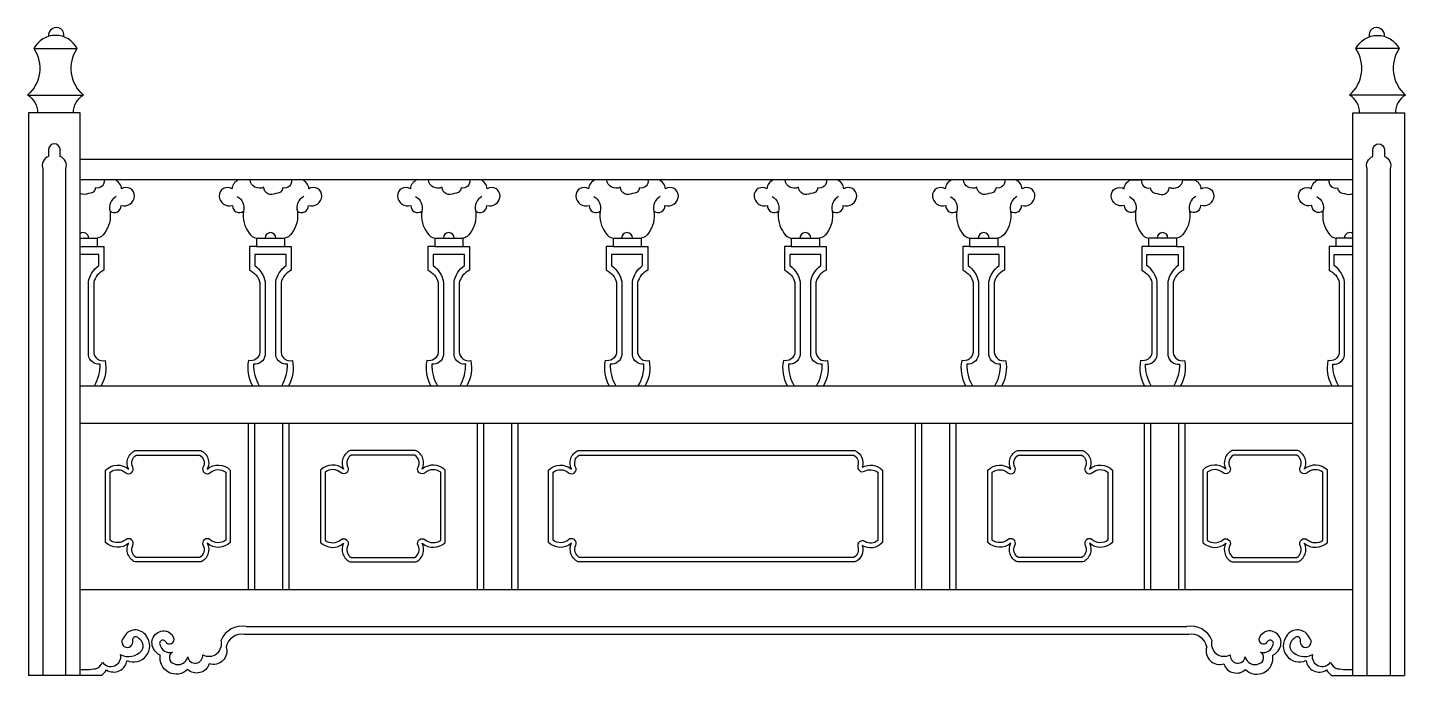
# Model space of a CAD drawing. Header units: metres. Extents: x 188 to 2591, y 5457 to 6586.
import ezdxf

# ---------------------------------------------------------------- set-up
doc = ezdxf.new("R2010")
doc.units = ezdxf.units.M
for name, color, linetype in [('3', 3, 'Continuous'), ('4', 4, 'Continuous'), ('7', 7, 'Continuous')]:
    doc.layers.add(name, color=color, linetype=linetype)

msp = doc.modelspace()

# ---------------------------------------------------------------- linework, layer by layer
at = {"layer": '3'}
for p, q in [((198.96, 6549.57), (274.43, 6549.57)), ((2580.29, 6549.57), (2504.82, 6549.57)), ((187.95, 6468.61), (285.44, 6468.61)), ((2591.3, 6468.61), (2493.82, 6468.61)), ((572.54, 5896.62), (572.54, 5606.62)), ((643.59, 5896.62), (643.59, 5606.62)), ((971.97, 5896.62), (971.97, 5606.62)), ((1043.03, 5896.62), (1043.03, 5606.62)), ((1736.23, 5896.62), (1736.23, 5606.62)), ((1807.28, 5896.62), (1807.28, 5606.62)), ((2135.66, 5896.62), (2135.66, 5606.62)), ((2206.71, 5896.62), (2206.71, 5606.62)), ((569.02, 5541.97), (2210.23, 5541.97))]:
    msp.add_line(p, q, dxfattribs=at)
for points in [[(254.63, 5456.62), (254.63, 6339.74, 0.42), (244.63, 6361.58), (244.63, 6374.26, 0.92), (224.63, 6374.26), (224.63, 6361.58, 0.42), (214.63, 6339.74), (214.63, 5456.62)], [(2524.63, 5456.62), (2524.63, 6339.74, -0.42), (2534.63, 6361.58), (2534.63, 6374.26, -0.92), (2554.63, 6374.26), (2554.63, 6361.58, -0.42), (2564.63, 6339.74), (2564.63, 5456.62)], [(304.48, 5961.62, 0.14), (314.38, 5999.6, -0.4), (294.11, 6014.78), (294.11, 6142.82, -0.2), (312.06, 6171.22), (312.06, 6190.68), (300.21, 6190.68), (279.63, 6190.68)], [(631.24, 5961.62, 0.14), (641.15, 5999.6, -0.4), (620.88, 6014.78), (620.88, 6142.82, -0.2), (638.82, 6171.22), (638.82, 6190.68), (626.98, 6190.68), (584.47, 6190.68), (584.47, 6171.22, -0.2), (602.41, 6142.82), (602.41, 6014.78, -0.4), (582.15, 5999.6, 0.14), (592.05, 5961.62)], [(942.24, 5961.62, 0.14), (952.15, 5999.6, -0.4), (931.88, 6014.78), (931.88, 6142.82, -0.2), (949.82, 6171.22), (949.82, 6190.68), (937.98, 6190.68), (895.47, 6190.68), (895.47, 6171.22, -0.2), (913.41, 6142.82), (913.41, 6014.78, -0.4), (893.15, 5999.6, 0.14), (903.05, 5961.62)], [(1253.24, 5961.62, 0.14), (1263.15, 5999.6, -0.4), (1242.88, 6014.78), (1242.88, 6142.82, -0.2), (1260.82, 6171.22), (1260.82, 6190.68), (1248.98, 6190.68), (1206.47, 6190.68), (1206.47, 6171.22, -0.2), (1224.41, 6142.82), (1224.41, 6014.78, -0.4), (1204.15, 5999.6, 0.14), (1214.05, 5961.62)], [(1564.24, 5961.62, 0.14), (1574.15, 5999.6, -0.4), (1553.88, 6014.78), (1553.88, 6142.82, -0.2), (1571.82, 6171.22), (1571.82, 6190.68), (1559.98, 6190.68), (1517.47, 6190.68), (1517.47, 6171.22, -0.2), (1535.41, 6142.82), (1535.41, 6014.78, -0.4), (1515.15, 5999.6, 0.14), (1525.05, 5961.62)], [(1875.24, 5961.62, 0.14), (1885.15, 5999.6, -0.4), (1864.88, 6014.78), (1864.88, 6142.82, -0.2), (1882.82, 6171.22), (1882.82, 6190.68), (1870.98, 6190.68), (1828.47, 6190.68), (1828.47, 6171.22, -0.2), (1846.41, 6142.82), (1846.41, 6014.78, -0.4), (1826.15, 5999.6, 0.14), (1836.05, 5961.62)], [(2148.01, 5961.62, -0.14), (2138.11, 5999.6, 0.4), (2158.37, 6014.78), (2158.37, 6142.82, 0.2), (2140.43, 6171.22), (2140.43, 6190.68), (2152.27, 6190.68), (2194.79, 6190.68), (2194.79, 6171.22, 0.2), (2176.84, 6142.82), (2176.84, 6014.78, 0.4), (2197.11, 5999.6, -0.14), (2187.2, 5961.62)], [(2474.78, 5961.62, -0.14), (2464.87, 5999.6, 0.4), (2485.14, 6014.78), (2485.14, 6142.82, 0.2), (2467.2, 6171.22), (2467.2, 6190.68), (2479.04, 6190.68), (2499.63, 6190.68)], [(501.28, 5687.02, -0.43), (489.91, 5654.43), (375.68, 5654.43, -0.43), (364.32, 5687.02, -0.38), (324.01, 5688.62), (324.01, 5814.62, -0.39), (364.32, 5816.22, -0.43), (375.68, 5848.8), (489.91, 5848.8, -0.43), (501.27, 5816.2, -0.4), (541.58, 5814.62), (541.58, 5688.62, -0.39), (501.28, 5687.02)], [(739.3, 5687.02, 0.43), (750.67, 5654.43), (864.89, 5654.43, 0.43), (876.26, 5687.02, 0.38), (916.57, 5688.62), (916.57, 5814.62, 0.39), (876.26, 5816.22, 0.43), (864.89, 5848.8), (750.67, 5848.8, 0.43), (739.31, 5816.2, 0.4), (699, 5814.62), (699, 5688.62, 0.39), (739.3, 5687.02)], [(1643.9, 5819.8, -0.33), (1678.9, 5814.62), (1678.9, 5688.62, -0.38), (1643.91, 5683.42, -0.38), (1631.06, 5654.43), (1148.19, 5654.43, -0.41), (1136.82, 5687.02, -0.39), (1096.51, 5688.62), (1096.51, 5814.62, -0.39), (1136.83, 5816.2, -0.43), (1148.19, 5848.8), (1631.06, 5848.8, -0.38), (1643.9, 5819.8)], [(2039.95, 5687.02, -0.43), (2028.58, 5654.43), (1914.36, 5654.43, -0.43), (1902.99, 5687.02, -0.38), (1862.68, 5688.62), (1862.68, 5814.62, -0.39), (1902.99, 5816.22, -0.43), (1914.36, 5848.8), (2028.58, 5848.8, -0.43), (2039.94, 5816.2, -0.4), (2080.25, 5814.62), (2080.25, 5688.62, -0.39), (2039.95, 5687.02)], [(2277.98, 5687.02, 0.43), (2289.34, 5654.43), (2403.57, 5654.43, 0.43), (2414.93, 5687.02, 0.38), (2455.24, 5688.62), (2455.24, 5814.62, 0.39), (2414.93, 5816.22, 0.43), (2403.57, 5848.8), (2289.34, 5848.8, 0.43), (2277.98, 5816.2, 0.4), (2237.67, 5814.62), (2237.67, 5688.62, 0.39), (2277.98, 5687.02)]]:
    msp.add_lwpolyline(points, format="xyb", dxfattribs=at)
for points in [[(494.15, 5683.39, -0.4), (487.98, 5662.43), (377.61, 5662.43, -0.4), (371.45, 5683.39, 0.81), (359.23, 5693.19, -0.34), (332.01, 5692.33), (332.01, 5810.97, -0.35), (359.15, 5810.11, 0.82), (371.45, 5819.85, -0.4), (377.61, 5840.8), (487.98, 5840.8, -0.4), (494.14, 5819.84, 0.82), (506.51, 5810.16, -0.36), (533.58, 5811.03), (533.58, 5692.26, -0.35), (506.44, 5693.12, 0.82)], [(746.43, 5683.39, 0.4), (752.6, 5662.43), (862.96, 5662.43, 0.4), (869.13, 5683.39, -0.81), (881.35, 5693.19, 0.34), (908.57, 5692.33), (908.57, 5810.97, 0.35), (881.43, 5810.11, -0.82), (869.13, 5819.85, 0.4), (862.97, 5840.8), (752.6, 5840.8, 0.4), (746.44, 5819.84, -0.82), (734.06, 5810.16, 0.36), (707, 5811.03), (707, 5692.26, 0.35), (734.14, 5693.12, -0.82)], [(1647.64, 5812.73, -0.29), (1670.9, 5810.97), (1670.9, 5691.86, -0.34), (1648.24, 5690.15, 0.7), (1636.28, 5681, -0.35), (1629.14, 5662.43), (1150.21, 5662.43, -0.38), (1144.03, 5683.55, 0.81), (1131.65, 5693.12, -0.35), (1104.51, 5692.26), (1104.51, 5810.97, -0.35), (1131.66, 5810.09, 0.82), (1143.96, 5819.83, -0.4), (1150.12, 5840.8), (1629.14, 5840.8, -0.35), (1636.28, 5822.23, 0.67)], [(2032.82, 5683.39, -0.4), (2026.65, 5662.43), (1916.29, 5662.43, -0.4), (1910.12, 5683.39, 0.81), (1897.91, 5693.19, -0.34), (1870.68, 5692.33), (1870.68, 5810.97, -0.35), (1897.83, 5810.11, 0.82), (1910.12, 5819.85, -0.4), (1916.29, 5840.8), (2026.65, 5840.8, -0.4), (2032.81, 5819.84, 0.82), (2045.19, 5810.16, -0.36), (2072.25, 5811.03), (2072.25, 5692.26, -0.35), (2045.11, 5693.12, 0.82)], [(2285.11, 5683.39, 0.4), (2291.27, 5662.43), (2401.64, 5662.43, 0.4), (2407.8, 5683.39, -0.81), (2420.02, 5693.19, 0.34), (2447.24, 5692.33), (2447.24, 5810.97, 0.35), (2420.1, 5810.11, -0.82), (2407.8, 5819.85, 0.4), (2401.64, 5840.8), (2291.27, 5840.8, 0.4), (2285.11, 5819.84, -0.82), (2272.74, 5810.16, 0.36), (2245.67, 5811.03), (2245.67, 5692.26, 0.35), (2272.81, 5693.12, -0.82)]]:
    msp.add_lwpolyline(points, format="xyb", close=True, dxfattribs=at)
for centre, radius, start, end in [((238.02, 6572.68), 13.55, 348.46, 187.98), ((2541.23, 6572.68), 13.55, 352.02, 191.54), ((284.88, 6219.28), 9.48, 0, 123.62), ((611.65, 6219.28), 9.48, 0, 180), ((922.65, 6219.28), 9.48, 0, 180), ((1233.65, 6219.28), 9.48, 0, 180), ((1544.65, 6219.28), 9.48, 0, 180), ((1855.65, 6219.28), 9.48, 0, 180), ((2167.61, 6219.28), 9.48, 0, 180), ((2494.37, 6219.28), 9.48, 56.38, 180), ((421.23, 5510.78), 24.7, 27.19, 70.51), ((561.99, 5503.57), 39.03, 79.62, 158.39), ((2217.26, 5503.57), 39.03, 21.61, 100.38), ((316.21, 5519.24), 55.33, 352.89, 1.07), ((376.91, 5518.37), 5.71, 28.68, 160.46), ((374.64, 5507.98), 15.01, 327.63, 61), ((423.73, 5512.7), 5.43, 17.67, 199.16), ((436.16, 5514.22), 17.87, 190.64, 284.48), ((435.2, 5519.8), 8.32, 220.87, 15.81), ((504.3, 5512.13), 22.18, 240.74, 15.21), ((2274.95, 5512.13), 22.18, 164.79, 299.26), ((2344.05, 5519.8), 8.32, 164.19, 319.13), ((2343.09, 5514.22), 17.87, 255.52, 349.36), ((2355.52, 5512.7), 5.43, 340.84, 162.33), ((2404.61, 5507.98), 15.01, 119, 212.37), ((2402.34, 5518.37), 5.71, 19.54, 151.32), ((2463.05, 5519.24), 55.33, 178.93, 187.11), ((2417.38, 5515.23), 9.67, 197.03, 47.46), ((302.25, 5485.26), 17.33, 283.55, 342.43), ((333.28, 5489.6), 17.38, 213.39, 10.94), ((364.22, 5520.58), 30.97, 243.38, 318.22), ((445.98, 5487.59), 10.76, 119.82, 254.25), ((450.55, 5492.68), 17.17, 244.13, 347.89), ((480.36, 5491.22), 13.2, 189.32, 6.81), ((2298.9, 5491.22), 13.2, 173.19, 350.68), ((2328.7, 5492.68), 17.17, 192.11, 295.87), ((2333.27, 5487.59), 10.76, 285.75, 60.18), ((2415.03, 5520.58), 30.97, 221.78, 296.62), ((2445.97, 5489.6), 17.38, 169.06, 326.61), ((2477, 5485.26), 17.33, 197.57, 256.45), ((287.17, 5577.86), 111.11, 266.1, 279.92), ((2492.08, 5577.86), 111.11, 260.08, 273.9)]:
    msp.add_arc(centre, radius, start, end, dxfattribs=at)
at = {"layer": '4'}
for p, q in [((279.63, 6356.62), (2499.63, 6356.62)), ((2499.63, 6320.62), (279.63, 6320.62)), ((279.63, 5961.62), (2499.63, 5961.62)), ((279.63, 5896.62), (2499.63, 5896.62)), ((279.63, 5606.62), (2499.63, 5606.62)), ((279.63, 5456.62), (189.63, 5456.62)), ((316.99, 5456.62), (279.63, 5456.62)), ((2499.63, 5456.62), (2589.63, 5456.62))]:
    msp.add_line(p, q, dxfattribs=at)
for points in [[(267.97, 6437.62, -0.26), (285.44, 6468.61, -0.38), (274.43, 6549.57, 0.61), (198.96, 6549.57, -0.38), (187.95, 6468.61, -0.26), (205.42, 6437.62)], [(2511.28, 6437.62, 0.26), (2493.82, 6468.61, 0.38), (2504.82, 6549.57, -0.61), (2580.29, 6549.57, 0.38), (2591.3, 6468.61, 0.26), (2573.83, 6437.62)], [(2213.51, 5528.2), (565.74, 5528.2, 0.4), (534.47, 5506.35, -0.61), (504.71, 5476.92, -0.55), (466.95, 5466.92, -0.73), (419.46, 5491.78, -0.17), (407.73, 5503.21, -0.64), (429.48, 5534.06)], [(2423.92, 5522.35, 0.61), (2384.04, 5525.26, 0.79), (2417.85, 5482.72, 0.55), (2453.87, 5466.33, 0.12), (2462.26, 5456.62), (2499.63, 5456.62)]]:
    msp.add_lwpolyline(points, format="xyb", dxfattribs=at)
for points in [[(279.63, 5456.62), (279.63, 6437.62), (189.63, 6437.62), (189.63, 5456.62)], [(2499.63, 5456.62), (2499.63, 6437.62), (2589.63, 6437.62), (2589.63, 5456.62)]]:
    msp.add_lwpolyline(points, dxfattribs=at)
for centre, radius, start, end in [((376.03, 5513.36), 22.57, 31.8, 156.53), ((2217.6, 5500.75), 27.76, 11.64, 98.46), ((2358.02, 5510.78), 24.7, 109.49, 152.81), ((2353.49, 5513.59), 20.8, 330.04, 100.29), ((361.87, 5515.23), 9.67, 132.54, 342.97), ((373.12, 5508.11), 27.96, 245.24, 37.81), ((2267.12, 5499.18), 23.46, 162.21, 288.42), ((338.16, 5486.02), 23.48, 237.03, 351.91), ((2332.1, 5486.88), 28.12, 225.23, 10.03), ((2348.81, 5514.78), 25.49, 295.52, 333), ((300.95, 5478.97), 27.51, 305.67, 332.64), ((2296.58, 5483.84), 23.1, 197.44, 312.89)]:
    msp.add_arc(centre, radius, start, end, dxfattribs=at)
at = {"layer": '7'}
for p, q in [((279.63, 6219.28), (309.38, 6219.28)), ((279.63, 6204.68), (309.38, 6204.68)), ((587.15, 6219.28), (636.15, 6219.28)), ((587.15, 6204.68), (636.15, 6204.68)), ((898.15, 6219.28), (947.15, 6219.28)), ((898.15, 6204.68), (947.15, 6204.68)), ((1209.15, 6219.28), (1258.15, 6219.28)), ((1209.15, 6204.68), (1258.15, 6204.68)), ((1520.15, 6219.28), (1569.15, 6219.28)), ((1520.15, 6204.68), (1569.15, 6204.68)), ((1831.15, 6219.28), (1880.15, 6219.28)), ((1831.15, 6204.68), (1880.15, 6204.68)), ((2192.11, 6219.28), (2143.11, 6219.28)), ((2192.11, 6204.68), (2143.11, 6204.68)), ((2499.63, 6219.28), (2469.87, 6219.28)), ((2499.63, 6204.68), (2469.87, 6204.68)), ((583.54, 5896.62), (583.54, 5606.62)), ((632.59, 5896.62), (632.59, 5606.62)), ((982.97, 5896.62), (982.97, 5606.62)), ((1032.03, 5896.62), (1032.03, 5606.62)), ((1747.23, 5896.62), (1747.23, 5606.62)), ((1796.28, 5896.62), (1796.28, 5606.62)), ((2146.66, 5896.62), (2146.66, 5606.62)), ((2195.71, 5896.62), (2195.71, 5606.62))]:
    msp.add_line(p, q, dxfattribs=at)
for points in [[(331.8, 6265.89, 0.63), (351.01, 6275.94, 0.48), (374.35, 6292.39, 0.6), (351.93, 6305.19, 0.28), (340.56, 6320.62), (321.3, 6320.62, -0.57), (306.68, 6306.91, -0.39), (294.1, 6297.05, -0.28), (279.63, 6297.05, -0.28)], [(658.56, 6265.89, 0.63), (677.78, 6275.94, 0.48), (701.11, 6292.39, 0.6), (678.7, 6305.19, 0.28), (667.33, 6320.62), (648.06, 6320.62, -0.57), (633.45, 6306.91, -0.39), (620.86, 6297.05, -0.56), (599.76, 6307.88, -0.53), (576.2, 6320.62), (555.96, 6320.62, 0.28), (544.6, 6305.19, 0.6), (522.18, 6292.39, 0.48), (545.51, 6275.94, 0.63), (564.73, 6265.89)], [(969.56, 6265.89, 0.63), (988.78, 6275.94, 0.48), (1012.11, 6292.39, 0.6), (989.7, 6305.19, 0.28), (978.33, 6320.62), (959.06, 6320.62, -0.57), (944.45, 6306.91, -0.39), (931.86, 6297.05, -0.56), (910.76, 6307.88, -0.53), (887.2, 6320.62), (866.96, 6320.62, 0.28), (855.6, 6305.19, 0.6), (833.18, 6292.39, 0.48), (856.51, 6275.94, 0.63), (875.73, 6265.89)], [(1280.56, 6265.89, 0.63), (1299.78, 6275.94, 0.48), (1323.11, 6292.39, 0.6), (1300.7, 6305.19, 0.28), (1289.33, 6320.62), (1270.06, 6320.62, -0.57), (1255.45, 6306.91, -0.39), (1242.86, 6297.05, -0.56), (1221.76, 6307.88, -0.53), (1198.2, 6320.62), (1177.96, 6320.62, 0.28), (1166.6, 6305.19, 0.6), (1144.18, 6292.39, 0.48), (1167.51, 6275.94, 0.63), (1186.73, 6265.89)], [(1591.56, 6265.89, 0.63), (1610.78, 6275.94, 0.48), (1634.11, 6292.39, 0.6), (1611.7, 6305.19, 0.28), (1600.33, 6320.62), (1581.06, 6320.62, -0.57), (1566.45, 6306.91, -0.39), (1553.86, 6297.05, -0.56), (1532.76, 6307.88, -0.53), (1509.2, 6320.62), (1488.96, 6320.62, 0.28), (1477.6, 6305.19, 0.6), (1455.18, 6292.39, 0.48), (1478.51, 6275.94, 0.63), (1497.73, 6265.89)], [(1902.56, 6265.89, 0.63), (1921.78, 6275.94, 0.48), (1945.11, 6292.39, 0.6), (1922.7, 6305.19, 0.28), (1911.33, 6320.62), (1892.06, 6320.62, -0.57), (1877.45, 6306.91, -0.39), (1864.86, 6297.05, -0.56), (1843.76, 6307.88, -0.53), (1820.2, 6320.62), (1799.96, 6320.62, 0.28), (1788.6, 6305.19, 0.6), (1766.18, 6292.39, 0.48), (1789.51, 6275.94, 0.63), (1808.73, 6265.89)], [(2120.69, 6265.89, -0.63), (2101.47, 6275.94, -0.48), (2078.14, 6292.39, -0.6), (2100.56, 6305.19, -0.28), (2111.93, 6320.62), (2131.19, 6320.62, 0.57), (2145.8, 6306.91, 0.39), (2158.39, 6297.05, 0.56), (2179.49, 6307.88, 0.53), (2203.05, 6320.62), (2223.29, 6320.62, -0.28), (2234.66, 6305.19, -0.6), (2257.08, 6292.39, -0.48), (2233.74, 6275.94, -0.63), (2214.53, 6265.89)], [(2447.46, 6265.89, -0.63), (2428.24, 6275.94, -0.48), (2404.91, 6292.39, -0.6), (2427.32, 6305.19, -0.28), (2438.69, 6320.62), (2457.96, 6320.62, 0.57), (2472.57, 6306.91, 0.39), (2485.16, 6297.05, 0.28), (2499.63, 6297.05, 0.28)], [(342.78, 6291.48, 0.35), (331.8, 6265.89, -0.2), (322.19, 6227.96, -0.24), (309.38, 6219.28), (309.38, 6204.68), (321.22, 6204.68), (321.22, 6163.1, 0.24), (303.28, 6141.46), (303.28, 6019.51, 0.44), (323.22, 6005.71, -0.18), (316.37, 5961.62)], [(553.75, 6291.48, -0.35), (564.73, 6265.89, 0.2), (574.33, 6227.96, 0.24), (587.15, 6219.28), (587.15, 6204.68), (575.3, 6204.68), (575.3, 6163.1, -0.24), (593.24, 6141.46), (593.24, 6019.51, -0.44), (573.3, 6005.71, 0.18), (580.15, 5961.62)], [(669.55, 6291.48, 0.35), (658.56, 6265.89, -0.2), (648.96, 6227.96, -0.24), (636.15, 6219.28), (636.15, 6204.68), (647.99, 6204.68), (647.99, 6163.1, 0.24), (630.05, 6141.46), (630.05, 6019.51, 0.44), (649.99, 6005.71, -0.18), (643.14, 5961.62)], [(864.75, 6291.48, -0.35), (875.73, 6265.89, 0.2), (885.33, 6227.96, 0.24), (898.15, 6219.28), (898.15, 6204.68), (886.3, 6204.68), (886.3, 6163.1, -0.24), (904.24, 6141.46), (904.24, 6019.51, -0.44), (884.3, 6005.71, 0.18), (891.15, 5961.62)], [(980.55, 6291.48, 0.35), (969.56, 6265.89, -0.2), (959.96, 6227.96, -0.24), (947.15, 6219.28), (947.15, 6204.68), (958.99, 6204.68), (958.99, 6163.1, 0.24), (941.05, 6141.46), (941.05, 6019.51, 0.44), (960.99, 6005.71, -0.18), (954.14, 5961.62)], [(1175.75, 6291.48, -0.35), (1186.73, 6265.89, 0.2), (1196.33, 6227.96, 0.24), (1209.15, 6219.28), (1209.15, 6204.68), (1197.3, 6204.68), (1197.3, 6163.1, -0.24), (1215.24, 6141.46), (1215.24, 6019.51, -0.44), (1195.3, 6005.71, 0.18), (1202.15, 5961.62)], [(1291.55, 6291.48, 0.35), (1280.56, 6265.89, -0.2), (1270.96, 6227.96, -0.24), (1258.15, 6219.28), (1258.15, 6204.68), (1269.99, 6204.68), (1269.99, 6163.1, 0.24), (1252.05, 6141.46), (1252.05, 6019.51, 0.44), (1271.99, 6005.71, -0.18), (1265.14, 5961.62)], [(1486.75, 6291.48, -0.35), (1497.73, 6265.89, 0.2), (1507.33, 6227.96, 0.24), (1520.15, 6219.28), (1520.15, 6204.68), (1508.3, 6204.68), (1508.3, 6163.1, -0.24), (1526.24, 6141.46), (1526.24, 6019.51, -0.44), (1506.3, 6005.71, 0.18), (1513.15, 5961.62)], [(1602.55, 6291.48, 0.35), (1591.56, 6265.89, -0.2), (1581.96, 6227.96, -0.24), (1569.15, 6219.28), (1569.15, 6204.68), (1580.99, 6204.68), (1580.99, 6163.1, 0.24), (1563.05, 6141.46), (1563.05, 6019.51, 0.44), (1582.99, 6005.71, -0.18), (1576.14, 5961.62)], [(1797.75, 6291.48, -0.35), (1808.73, 6265.89, 0.2), (1818.33, 6227.96, 0.24), (1831.15, 6219.28), (1831.15, 6204.68), (1819.3, 6204.68), (1819.3, 6163.1, -0.24), (1837.24, 6141.46), (1837.24, 6019.51, -0.44), (1817.3, 6005.71, 0.18), (1824.15, 5961.62)], [(1913.55, 6291.48, 0.35), (1902.56, 6265.89, -0.2), (1892.96, 6227.96, -0.24), (1880.15, 6219.28), (1880.15, 6204.68), (1891.99, 6204.68), (1891.99, 6163.1, 0.24), (1874.05, 6141.46), (1874.05, 6019.51, 0.44), (1893.99, 6005.71, -0.18), (1887.14, 5961.62)], [(2109.71, 6291.48, -0.35), (2120.69, 6265.89, 0.2), (2130.3, 6227.96, 0.24), (2143.11, 6219.28), (2143.11, 6204.68), (2131.26, 6204.68), (2131.26, 6163.1, -0.24), (2149.2, 6141.46), (2149.2, 6019.51, -0.44), (2129.26, 6005.71, 0.18), (2136.11, 5961.62)], [(2225.51, 6291.48, 0.35), (2214.53, 6265.89, -0.2), (2204.92, 6227.96, -0.24), (2192.11, 6219.28), (2192.11, 6204.68), (2203.95, 6204.68), (2203.95, 6163.1, 0.24), (2186.01, 6141.46), (2186.01, 6019.51, 0.44), (2205.95, 6005.71, -0.18), (2199.1, 5961.62)], [(2436.47, 6291.48, -0.35), (2447.46, 6265.89, 0.2), (2457.06, 6227.96, 0.24), (2469.87, 6219.28), (2469.87, 6204.68), (2458.03, 6204.68), (2458.03, 6163.1, -0.24), (2475.97, 6141.46), (2475.97, 6019.51, -0.44), (2456.03, 6005.71, 0.18), (2462.88, 5961.62)]]:
    msp.add_lwpolyline(points, format="xyb", dxfattribs=at)

doc.saveas('drawing.dxf')
